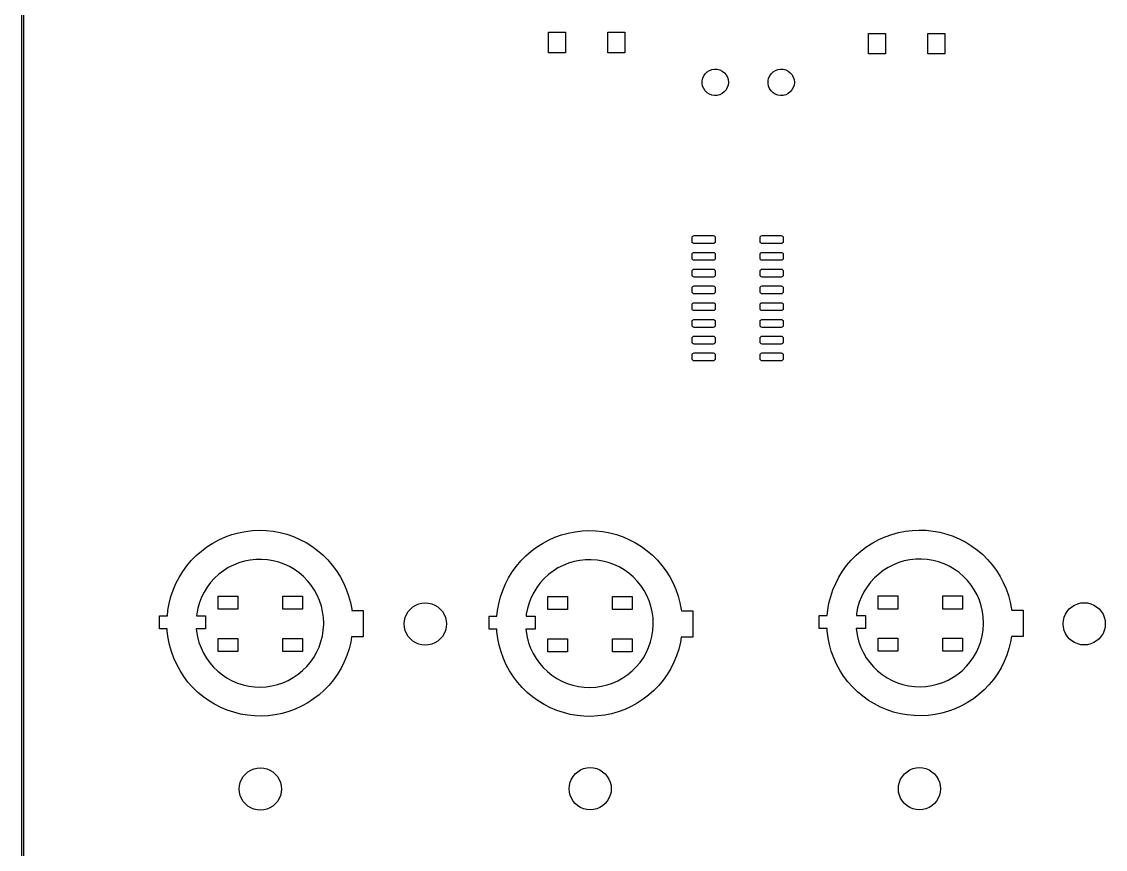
# Model space of a CAD drawing. Extents: x 119 to 479, y -311 to -51.
# Drawn here: x 118.9 to 201.1, y -179.2 to -116.4 of the extents above; entities that cross this region are included whole.
import ezdxf

# ---------------------------------------------------------------- set-up
doc = ezdxf.new("R2010")
doc.units = 0
doc.layers.add('BLACK', color=7, linetype='CONTINUOUS')

msp = doc.modelspace()

# ---------------------------------------------------------------- linework, layer by layer
at = {"layer": 'BLACK', "linetype": 'CONTINUOUS'}
for p, q in [((118.925, -311), (118.925, -51)), ((119.075, -51.075), (119.075, -310.925)), ((158.85, -118.79), (158.85, -117.24)), ((158.85, -117.24), (160.15, -117.24)), ((160.15, -117.24), (160.15, -118.79)), ((163.35, -118.79), (163.35, -117.24)), ((163.35, -117.24), (164.65, -117.24)), ((164.65, -117.24), (164.65, -118.79)), ((183.11, -118.87), (183.11, -117.32)), ((183.11, -117.32), (184.41, -117.32)), ((184.41, -117.32), (184.41, -118.87)), ((187.61, -118.87), (187.61, -117.32)), ((187.61, -117.32), (188.91, -117.32)), ((188.91, -117.32), (188.91, -118.87)), ((160.15, -118.79), (158.85, -118.79)), ((164.65, -118.79), (163.35, -118.79)), ((184.41, -118.87), (183.11, -118.87)), ((188.91, -118.87), (187.61, -118.87)), ((170.505, -120.925), (170.547, -120.728)), ((170.547, -120.728), (170.627, -120.542)), ((170.627, -120.542), (170.743, -120.377)), ((170.743, -120.377), (170.89, -120.238)), ((170.89, -120.238), (171.062, -120.131)), ((171.062, -120.131), (171.251, -120.061)), ((171.251, -120.061), (171.451, -120.031)), ((171.451, -120.031), (171.653, -120.042)), ((171.653, -120.042), (171.849, -120.093)), ((171.849, -120.093), (172.03, -120.182)), ((172.03, -120.182), (172.19, -120.306)), ((172.19, -120.306), (172.321, -120.459)), ((172.321, -120.459), (172.419, -120.636)), ((172.419, -120.636), (172.48, -120.829)), ((175.505, -120.925), (175.547, -120.728)), ((175.547, -120.728), (175.627, -120.542)), ((175.627, -120.542), (175.743, -120.377)), ((175.743, -120.377), (175.89, -120.238)), ((175.89, -120.238), (176.062, -120.131)), ((176.062, -120.131), (176.251, -120.061)), ((176.251, -120.061), (176.451, -120.031)), ((176.451, -120.031), (176.653, -120.042)), ((176.653, -120.042), (176.849, -120.093)), ((176.849, -120.093), (177.03, -120.182)), ((177.03, -120.182), (177.19, -120.306)), ((177.19, -120.306), (177.321, -120.459)), ((177.321, -120.459), (177.419, -120.636)), ((177.419, -120.636), (177.48, -120.829)), ((170.505, -121.128), (170.505, -120.925)), ((170.545, -121.326), (170.505, -121.128)), ((170.624, -121.512), (170.545, -121.326)), ((170.738, -121.678), (170.624, -121.512)), ((172.416, -121.43), (172.317, -121.606)), ((172.478, -121.238), (172.416, -121.43)), ((172.5, -121.037), (172.478, -121.238)), ((172.48, -120.829), (172.5, -121.03)), ((172.5, -121.03), (172.5, -121.037)), ((175.505, -121.128), (175.505, -120.925)), ((175.545, -121.326), (175.505, -121.128)), ((175.624, -121.512), (175.545, -121.326)), ((175.738, -121.678), (175.624, -121.512)), ((177.416, -121.43), (177.317, -121.606)), ((177.478, -121.238), (177.416, -121.43)), ((177.5, -121.037), (177.478, -121.238)), ((177.48, -120.829), (177.5, -121.03)), ((177.5, -121.03), (177.5, -121.037)), ((170.884, -121.818), (170.738, -121.678)), ((171.055, -121.926), (170.884, -121.818)), ((171.245, -121.997), (171.055, -121.926)), ((171.444, -122.028), (171.245, -121.997)), ((171.646, -122.019), (171.444, -122.028)), ((171.842, -121.97), (171.646, -122.019)), ((172.024, -121.882), (171.842, -121.97)), ((172.185, -121.759), (172.024, -121.882)), ((172.317, -121.606), (172.185, -121.759)), ((175.884, -121.818), (175.738, -121.678)), ((176.055, -121.926), (175.884, -121.818)), ((176.245, -121.997), (176.055, -121.926)), ((176.444, -122.028), (176.245, -121.997)), ((176.646, -122.019), (176.444, -122.028)), ((176.842, -121.97), (176.646, -122.019)), ((177.024, -121.882), (176.842, -121.97)), ((177.185, -121.759), (177.024, -121.882)), ((177.317, -121.606), (177.185, -121.759)), ((169.75, -132.805), (169.761, -132.748)), ((169.75, -133.105), (169.75, -132.805)), ((169.761, -132.748), (169.794, -132.699)), ((169.794, -132.699), (169.843, -132.666)), ((169.843, -132.666), (169.9, -132.655)), ((169.9, -132.655), (171.35, -132.655)), ((171.35, -132.655), (171.407, -132.666)), ((171.407, -132.666), (171.456, -132.699)), ((171.456, -132.699), (171.489, -132.748)), ((171.489, -132.748), (171.5, -132.805)), ((171.5, -132.805), (171.5, -133.105)), ((174.9, -132.805), (174.911, -132.748)), ((174.9, -133.105), (174.9, -132.805)), ((174.911, -132.748), (174.944, -132.699)), ((174.944, -132.699), (174.993, -132.666)), ((174.993, -132.666), (175.05, -132.655)), ((175.05, -132.655), (176.5, -132.655)), ((176.5, -132.655), (176.557, -132.666)), ((176.557, -132.666), (176.606, -132.699)), ((176.606, -132.699), (176.639, -132.748)), ((176.639, -132.748), (176.65, -132.805)), ((176.65, -132.805), (176.65, -133.105)), ((169.761, -133.162), (169.75, -133.105)), ((169.794, -133.211), (169.761, -133.162)), ((169.843, -133.244), (169.794, -133.211)), ((169.9, -133.255), (169.843, -133.244)), ((171.35, -133.255), (169.9, -133.255)), ((171.407, -133.244), (171.35, -133.255)), ((171.456, -133.211), (171.407, -133.244)), ((171.489, -133.162), (171.456, -133.211)), ((171.5, -133.105), (171.489, -133.162)), ((174.911, -133.162), (174.9, -133.105)), ((174.944, -133.211), (174.911, -133.162)), ((174.993, -133.244), (174.944, -133.211)), ((175.05, -133.255), (174.993, -133.244)), ((176.5, -133.255), (175.05, -133.255)), ((176.557, -133.244), (176.5, -133.255)), ((176.606, -133.211), (176.557, -133.244)), ((176.639, -133.162), (176.606, -133.211)), ((176.65, -133.105), (176.639, -133.162)), ((169.75, -134.075), (169.761, -134.018)), ((169.75, -134.375), (169.75, -134.075)), ((169.761, -134.432), (169.75, -134.375)), ((169.761, -134.018), (169.794, -133.969)), ((169.794, -134.481), (169.761, -134.432)), ((169.794, -133.969), (169.843, -133.936)), ((169.843, -134.514), (169.794, -134.481)), ((169.843, -133.936), (169.9, -133.925)), ((169.9, -134.525), (169.843, -134.514)), ((169.9, -133.925), (171.35, -133.925)), ((171.35, -134.525), (169.9, -134.525)), ((171.35, -133.925), (171.407, -133.936)), ((171.407, -134.514), (171.35, -134.525)), ((171.407, -133.936), (171.456, -133.969)), ((171.456, -134.481), (171.407, -134.514)), ((171.456, -133.969), (171.489, -134.018)), ((171.489, -134.432), (171.456, -134.481)), ((171.489, -134.018), (171.5, -134.075)), ((171.5, -134.375), (171.489, -134.432)), ((171.5, -134.075), (171.5, -134.375)), ((174.9, -134.075), (174.911, -134.018)), ((174.9, -134.375), (174.9, -134.075)), ((174.911, -134.432), (174.9, -134.375)), ((174.911, -134.018), (174.944, -133.969)), ((174.944, -134.481), (174.911, -134.432)), ((174.944, -133.969), (174.993, -133.936)), ((174.993, -134.514), (174.944, -134.481)), ((174.993, -133.936), (175.05, -133.925)), ((175.05, -134.525), (174.993, -134.514)), ((175.05, -133.925), (176.5, -133.925)), ((176.5, -134.525), (175.05, -134.525)), ((176.5, -133.925), (176.557, -133.936)), ((176.557, -134.514), (176.5, -134.525)), ((176.557, -133.936), (176.606, -133.969)), ((176.606, -134.481), (176.557, -134.514)), ((176.606, -133.969), (176.639, -134.018)), ((176.639, -134.432), (176.606, -134.481)), ((176.639, -134.018), (176.65, -134.075)), ((176.65, -134.375), (176.639, -134.432)), ((176.65, -134.075), (176.65, -134.375)), ((169.75, -135.345), (169.761, -135.288)), ((169.75, -135.645), (169.75, -135.345)), ((169.761, -135.288), (169.794, -135.239)), ((169.794, -135.239), (169.843, -135.206)), ((169.843, -135.206), (169.9, -135.195)), ((169.9, -135.195), (171.35, -135.195)), ((171.35, -135.195), (171.407, -135.206)), ((171.407, -135.206), (171.456, -135.239)), ((171.456, -135.239), (171.489, -135.288)), ((171.489, -135.288), (171.5, -135.345)), ((171.5, -135.345), (171.5, -135.645)), ((174.9, -135.345), (174.911, -135.288)), ((174.9, -135.645), (174.9, -135.345)), ((174.911, -135.288), (174.944, -135.239)), ((174.944, -135.239), (174.993, -135.206)), ((174.993, -135.206), (175.05, -135.195)), ((175.05, -135.195), (176.5, -135.195)), ((176.5, -135.195), (176.557, -135.206)), ((176.557, -135.206), (176.606, -135.239)), ((176.606, -135.239), (176.639, -135.288)), ((176.639, -135.288), (176.65, -135.345)), ((176.65, -135.345), (176.65, -135.645)), ((169.761, -135.702), (169.75, -135.645)), ((169.794, -135.751), (169.761, -135.702)), ((169.843, -135.784), (169.794, -135.751)), ((169.9, -135.795), (169.843, -135.784)), ((171.35, -135.795), (169.9, -135.795)), ((171.407, -135.784), (171.35, -135.795)), ((171.456, -135.751), (171.407, -135.784)), ((171.489, -135.702), (171.456, -135.751)), ((171.5, -135.645), (171.489, -135.702)), ((174.911, -135.702), (174.9, -135.645)), ((174.944, -135.751), (174.911, -135.702)), ((174.993, -135.784), (174.944, -135.751)), ((175.05, -135.795), (174.993, -135.784)), ((176.5, -135.795), (175.05, -135.795)), ((176.557, -135.784), (176.5, -135.795)), ((176.606, -135.751), (176.557, -135.784)), ((176.639, -135.702), (176.606, -135.751)), ((176.65, -135.645), (176.639, -135.702)), ((169.75, -136.615), (169.761, -136.558)), ((169.75, -136.915), (169.75, -136.615)), ((169.761, -136.972), (169.75, -136.915)), ((169.761, -136.558), (169.794, -136.509)), ((169.794, -137.021), (169.761, -136.972)), ((169.794, -136.509), (169.843, -136.476)), ((169.843, -137.054), (169.794, -137.021)), ((169.843, -136.476), (169.9, -136.465)), ((169.9, -137.065), (169.843, -137.054)), ((169.9, -136.465), (171.35, -136.465)), ((171.35, -137.065), (169.9, -137.065)), ((171.35, -136.465), (171.407, -136.476)), ((171.407, -137.054), (171.35, -137.065)), ((171.407, -136.476), (171.456, -136.509)), ((171.456, -137.021), (171.407, -137.054)), ((171.456, -136.509), (171.489, -136.558)), ((171.489, -136.972), (171.456, -137.021)), ((171.489, -136.558), (171.5, -136.615)), ((171.5, -136.915), (171.489, -136.972)), ((171.5, -136.615), (171.5, -136.915)), ((174.9, -136.615), (174.911, -136.558)), ((174.9, -136.915), (174.9, -136.615)), ((174.911, -136.972), (174.9, -136.915)), ((174.911, -136.558), (174.944, -136.509)), ((174.944, -137.021), (174.911, -136.972)), ((174.944, -136.509), (174.993, -136.476)), ((174.993, -137.054), (174.944, -137.021)), ((174.993, -136.476), (175.05, -136.465)), ((175.05, -137.065), (174.993, -137.054)), ((175.05, -136.465), (176.5, -136.465)), ((176.5, -137.065), (175.05, -137.065)), ((176.5, -136.465), (176.557, -136.476)), ((176.557, -137.054), (176.5, -137.065)), ((176.557, -136.476), (176.606, -136.509)), ((176.606, -137.021), (176.557, -137.054)), ((176.606, -136.509), (176.639, -136.558)), ((176.639, -136.972), (176.606, -137.021)), ((176.639, -136.558), (176.65, -136.615)), ((176.65, -136.915), (176.639, -136.972)), ((176.65, -136.615), (176.65, -136.915)), ((169.75, -137.885), (169.761, -137.828)), ((169.75, -138.185), (169.75, -137.885)), ((169.761, -137.828), (169.794, -137.779)), ((169.794, -137.779), (169.843, -137.746)), ((169.843, -137.746), (169.9, -137.735)), ((169.9, -137.735), (171.35, -137.735)), ((171.35, -137.735), (171.407, -137.746)), ((171.407, -137.746), (171.456, -137.779)), ((171.456, -137.779), (171.489, -137.828)), ((171.489, -137.828), (171.5, -137.885)), ((171.5, -137.885), (171.5, -138.185)), ((174.9, -137.885), (174.911, -137.828)), ((174.9, -138.185), (174.9, -137.885)), ((174.911, -137.828), (174.944, -137.779)), ((174.944, -137.779), (174.993, -137.746)), ((174.993, -137.746), (175.05, -137.735)), ((175.05, -137.735), (176.5, -137.735)), ((176.5, -137.735), (176.557, -137.746)), ((176.557, -137.746), (176.606, -137.779)), ((176.606, -137.779), (176.639, -137.828)), ((176.639, -137.828), (176.65, -137.885)), ((176.65, -137.885), (176.65, -138.185)), ((169.761, -138.242), (169.75, -138.185)), ((169.794, -138.291), (169.761, -138.242)), ((169.843, -138.324), (169.794, -138.291)), ((169.9, -138.335), (169.843, -138.324)), ((171.35, -138.335), (169.9, -138.335)), ((171.407, -138.324), (171.35, -138.335)), ((171.456, -138.291), (171.407, -138.324)), ((171.489, -138.242), (171.456, -138.291)), ((171.5, -138.185), (171.489, -138.242)), ((174.911, -138.242), (174.9, -138.185)), ((174.944, -138.291), (174.911, -138.242)), ((174.993, -138.324), (174.944, -138.291)), ((175.05, -138.335), (174.993, -138.324)), ((176.5, -138.335), (175.05, -138.335)), ((176.557, -138.324), (176.5, -138.335)), ((176.606, -138.291), (176.557, -138.324)), ((176.639, -138.242), (176.606, -138.291)), ((176.65, -138.185), (176.639, -138.242)), ((169.75, -139.155), (169.761, -139.098)), ((169.75, -139.455), (169.75, -139.155)), ((169.761, -139.512), (169.75, -139.455)), ((169.761, -139.098), (169.794, -139.049)), ((169.794, -139.561), (169.761, -139.512)), ((169.794, -139.049), (169.843, -139.016)), ((169.843, -139.594), (169.794, -139.561)), ((169.843, -139.016), (169.9, -139.005)), ((169.9, -139.605), (169.843, -139.594)), ((169.9, -139.005), (171.35, -139.005)), ((171.35, -139.605), (169.9, -139.605)), ((171.35, -139.005), (171.407, -139.016)), ((171.407, -139.594), (171.35, -139.605)), ((171.407, -139.016), (171.456, -139.049)), ((171.456, -139.561), (171.407, -139.594)), ((171.456, -139.049), (171.489, -139.098)), ((171.489, -139.512), (171.456, -139.561)), ((171.489, -139.098), (171.5, -139.155)), ((171.5, -139.455), (171.489, -139.512)), ((171.5, -139.155), (171.5, -139.455)), ((174.9, -139.155), (174.911, -139.098)), ((174.9, -139.455), (174.9, -139.155)), ((174.911, -139.512), (174.9, -139.455)), ((174.911, -139.098), (174.944, -139.049)), ((174.944, -139.561), (174.911, -139.512)), ((174.944, -139.049), (174.993, -139.016)), ((174.993, -139.594), (174.944, -139.561)), ((174.993, -139.016), (175.05, -139.005)), ((175.05, -139.605), (174.993, -139.594)), ((175.05, -139.005), (176.5, -139.005)), ((176.5, -139.605), (175.05, -139.605)), ((176.5, -139.005), (176.557, -139.016)), ((176.557, -139.594), (176.5, -139.605)), ((176.557, -139.016), (176.606, -139.049)), ((176.606, -139.561), (176.557, -139.594)), ((176.606, -139.049), (176.639, -139.098)), ((176.639, -139.512), (176.606, -139.561)), ((176.639, -139.098), (176.65, -139.155)), ((176.65, -139.455), (176.639, -139.512)), ((176.65, -139.155), (176.65, -139.455)), ((169.75, -140.425), (169.761, -140.368)), ((169.75, -140.725), (169.75, -140.425)), ((169.761, -140.368), (169.794, -140.319)), ((169.794, -140.319), (169.843, -140.286)), ((169.843, -140.286), (169.9, -140.275)), ((169.9, -140.275), (171.35, -140.275)), ((171.35, -140.275), (171.407, -140.286)), ((171.407, -140.286), (171.456, -140.319)), ((171.456, -140.319), (171.489, -140.368)), ((171.489, -140.368), (171.5, -140.425)), ((171.5, -140.425), (171.5, -140.725)), ((174.9, -140.425), (174.911, -140.368)), ((174.9, -140.725), (174.9, -140.425)), ((174.911, -140.368), (174.944, -140.319)), ((174.944, -140.319), (174.993, -140.286)), ((174.993, -140.286), (175.05, -140.275)), ((175.05, -140.275), (176.5, -140.275)), ((176.5, -140.275), (176.557, -140.286)), ((176.557, -140.286), (176.606, -140.319)), ((176.606, -140.319), (176.639, -140.368)), ((176.639, -140.368), (176.65, -140.425)), ((176.65, -140.425), (176.65, -140.725)), ((169.761, -140.782), (169.75, -140.725)), ((169.794, -140.831), (169.761, -140.782)), ((169.843, -140.864), (169.794, -140.831)), ((169.9, -140.875), (169.843, -140.864)), ((171.35, -140.875), (169.9, -140.875)), ((171.407, -140.864), (171.35, -140.875)), ((171.456, -140.831), (171.407, -140.864)), ((171.489, -140.782), (171.456, -140.831)), ((171.5, -140.725), (171.489, -140.782)), ((174.911, -140.782), (174.9, -140.725)), ((174.944, -140.831), (174.911, -140.782)), ((174.993, -140.864), (174.944, -140.831)), ((175.05, -140.875), (174.993, -140.864)), ((176.5, -140.875), (175.05, -140.875)), ((176.557, -140.864), (176.5, -140.875)), ((176.606, -140.831), (176.557, -140.864)), ((176.639, -140.782), (176.606, -140.831)), ((176.65, -140.725), (176.639, -140.782)), ((169.75, -141.695), (169.761, -141.638)), ((169.75, -141.995), (169.75, -141.695)), ((169.761, -142.052), (169.75, -141.995)), ((169.761, -141.638), (169.794, -141.589)), ((169.794, -142.101), (169.761, -142.052)), ((169.794, -141.589), (169.843, -141.556)), ((169.843, -142.134), (169.794, -142.101)), ((169.843, -141.556), (169.9, -141.545)), ((169.9, -141.545), (171.35, -141.545)), ((171.35, -141.545), (171.407, -141.556)), ((171.407, -141.556), (171.456, -141.589)), ((171.456, -142.101), (171.407, -142.134)), ((171.456, -141.589), (171.489, -141.638)), ((171.489, -142.052), (171.456, -142.101)), ((171.489, -141.638), (171.5, -141.695)), ((171.5, -141.995), (171.489, -142.052)), ((171.5, -141.695), (171.5, -141.995)), ((174.9, -141.695), (174.911, -141.638)), ((174.9, -141.995), (174.9, -141.695)), ((174.911, -142.052), (174.9, -141.995)), ((174.911, -141.638), (174.944, -141.589)), ((174.944, -142.101), (174.911, -142.052)), ((174.944, -141.589), (174.993, -141.556)), ((174.993, -142.134), (174.944, -142.101)), ((174.993, -141.556), (175.05, -141.545)), ((175.05, -141.545), (176.5, -141.545)), ((176.5, -141.545), (176.557, -141.556)), ((176.557, -141.556), (176.606, -141.589)), ((176.606, -142.101), (176.557, -142.134)), ((176.606, -141.589), (176.639, -141.638)), ((176.639, -142.052), (176.606, -142.101)), ((176.639, -141.638), (176.65, -141.695)), ((176.65, -141.995), (176.639, -142.052)), ((176.65, -141.695), (176.65, -141.995)), ((169.9, -142.145), (169.843, -142.134)), ((171.35, -142.145), (169.9, -142.145)), ((171.407, -142.134), (171.35, -142.145)), ((175.05, -142.145), (174.993, -142.134)), ((176.5, -142.145), (175.05, -142.145)), ((176.557, -142.134), (176.5, -142.145)), ((134.863, -155.316), (135.373, -155.176)), ((135.373, -155.176), (135.891, -155.075)), ((135.891, -155.075), (136.416, -155.013)), ((136.416, -155.013), (136.943, -154.99)), ((136.943, -154.99), (137.471, -155.007)), ((137.471, -155.007), (137.997, -155.064)), ((137.997, -155.064), (138.516, -155.16)), ((138.516, -155.16), (139.027, -155.294)), ((159.848, -155.341), (160.358, -155.201)), ((160.358, -155.201), (160.876, -155.1)), ((160.876, -155.1), (161.401, -155.038)), ((161.401, -155.038), (161.928, -155.015)), ((161.928, -155.015), (162.456, -155.032)), ((162.456, -155.032), (162.982, -155.089)), ((162.982, -155.089), (163.501, -155.185)), ((163.501, -155.185), (164.012, -155.319)), ((184.883, -155.296), (185.393, -155.156)), ((185.393, -155.156), (185.911, -155.055)), ((185.911, -155.055), (186.436, -154.993)), ((186.436, -154.993), (186.963, -154.97)), ((186.963, -154.97), (187.491, -154.987)), ((187.491, -154.987), (188.017, -155.044)), ((188.017, -155.044), (188.536, -155.14)), ((188.536, -155.14), (189.047, -155.274)), ((132.973, -156.242), (133.418, -155.958)), ((133.418, -155.958), (133.883, -155.708)), ((133.883, -155.708), (134.366, -155.494)), ((134.366, -155.494), (134.863, -155.316)), ((139.027, -155.294), (139.526, -155.467)), ((139.526, -155.467), (140.011, -155.676)), ((140.011, -155.676), (140.479, -155.921)), ((140.479, -155.921), (140.927, -156.201)), ((157.958, -156.267), (158.403, -155.983)), ((158.403, -155.983), (158.868, -155.733)), ((158.868, -155.733), (159.351, -155.519)), ((159.351, -155.519), (159.848, -155.341)), ((164.012, -155.319), (164.511, -155.492)), ((164.511, -155.492), (164.996, -155.701)), ((164.996, -155.701), (165.464, -155.946)), ((165.464, -155.946), (165.912, -156.226)), ((182.993, -156.222), (183.438, -155.938)), ((183.438, -155.938), (183.903, -155.688)), ((183.903, -155.688), (184.386, -155.474)), ((184.386, -155.474), (184.883, -155.296)), ((189.047, -155.274), (189.546, -155.447)), ((189.546, -155.447), (190.031, -155.656)), ((190.031, -155.656), (190.499, -155.901)), ((190.499, -155.901), (190.947, -156.181)), ((132.152, -156.907), (132.55, -156.559)), ((132.55, -156.559), (132.973, -156.242)), ((140.927, -156.201), (141.353, -156.513)), ((141.353, -156.513), (141.754, -156.856)), ((141.754, -156.856), (142.129, -157.229)), ((157.137, -156.932), (157.535, -156.584)), ((157.535, -156.584), (157.958, -156.267)), ((165.912, -156.226), (166.338, -156.538)), ((166.338, -156.538), (166.739, -156.881)), ((166.739, -156.881), (167.114, -157.254)), ((181.802, -157.263), (182.172, -156.887)), ((182.172, -156.887), (182.57, -156.539)), ((182.57, -156.539), (182.993, -156.222)), ((190.947, -156.181), (191.373, -156.493)), ((191.373, -156.493), (191.774, -156.836)), ((191.774, -156.836), (192.149, -157.209)), ((131.13, -158.114), (131.441, -157.686)), ((131.441, -157.686), (131.782, -157.283)), ((131.782, -157.283), (132.152, -156.907)), ((134.981, -157.623), (134.59, -157.822)), ((135.389, -157.46), (134.981, -157.623)), ((135.809, -157.334), (135.389, -157.46)), ((136.24, -157.247), (135.809, -157.334)), ((136.676, -157.2), (136.24, -157.247)), ((137.115, -157.192), (136.676, -157.2)), ((137.553, -157.224), (137.115, -157.192)), ((137.987, -157.296), (137.553, -157.224)), ((138.411, -157.407), (137.987, -157.296)), ((138.825, -157.555), (138.411, -157.407)), ((139.223, -157.741), (138.825, -157.555)), ((142.129, -157.229), (142.474, -157.628)), ((142.474, -157.628), (142.789, -158.053)), ((156.115, -158.139), (156.426, -157.711)), ((156.426, -157.711), (156.767, -157.308)), ((156.767, -157.308), (157.137, -156.932)), ((159.966, -157.647), (159.575, -157.847)), ((160.374, -157.484), (159.966, -157.647)), ((160.794, -157.359), (160.374, -157.484)), ((161.225, -157.272), (160.794, -157.359)), ((161.661, -157.225), (161.225, -157.272)), ((162.1, -157.217), (161.661, -157.225)), ((162.538, -157.249), (162.1, -157.217)), ((162.972, -157.321), (162.538, -157.249)), ((163.396, -157.432), (162.972, -157.321)), ((163.81, -157.58), (163.396, -157.432)), ((164.208, -157.766), (163.81, -157.58)), ((167.114, -157.254), (167.459, -157.653)), ((167.459, -157.653), (167.774, -158.078)), ((181.15, -158.094), (181.461, -157.666)), ((181.461, -157.666), (181.802, -157.263)), ((185.001, -157.603), (184.61, -157.802)), ((185.409, -157.44), (185.001, -157.603)), ((185.829, -157.314), (185.409, -157.44)), ((186.26, -157.227), (185.829, -157.314)), ((186.696, -157.18), (186.26, -157.227)), ((187.135, -157.172), (186.696, -157.18)), ((187.573, -157.204), (187.135, -157.172)), ((188.007, -157.276), (187.573, -157.204)), ((188.431, -157.387), (188.007, -157.276)), ((188.845, -157.535), (188.431, -157.387)), ((189.243, -157.721), (188.845, -157.535)), ((192.149, -157.209), (192.494, -157.608)), ((192.494, -157.608), (192.809, -158.033)), ((130.853, -158.563), (131.13, -158.114)), ((133.869, -158.323), (133.546, -158.62)), ((134.218, -158.056), (133.869, -158.323)), ((134.59, -157.822), (134.218, -158.056)), ((139.602, -157.962), (139.223, -157.741)), ((139.96, -158.216), (139.602, -157.962)), ((140.293, -158.502), (139.96, -158.216)), ((140.599, -158.817), (140.293, -158.502)), ((142.789, -158.053), (143.071, -158.5)), ((143.071, -158.5), (143.318, -158.966)), ((155.838, -158.588), (156.115, -158.139)), ((158.854, -158.347), (158.531, -158.645)), ((159.203, -158.081), (158.854, -158.347)), ((159.575, -157.847), (159.203, -158.081)), ((164.587, -157.987), (164.208, -157.766)), ((164.945, -158.241), (164.587, -157.987)), ((165.278, -158.527), (164.945, -158.241)), ((165.584, -158.842), (165.278, -158.527)), ((167.774, -158.078), (168.056, -158.524)), ((168.056, -158.524), (168.303, -158.991)), ((180.873, -158.543), (181.15, -158.094)), ((183.889, -158.303), (183.566, -158.6)), ((184.238, -158.036), (183.889, -158.303)), ((184.61, -157.802), (184.238, -158.036)), ((189.622, -157.942), (189.243, -157.721)), ((189.98, -158.196), (189.622, -157.942)), ((190.313, -158.482), (189.98, -158.196)), ((190.619, -158.797), (190.313, -158.482)), ((192.809, -158.033), (193.091, -158.48)), ((193.091, -158.48), (193.338, -158.946)), ((130.404, -159.519), (130.611, -159.033)), ((130.611, -159.033), (130.853, -158.563)), ((132.987, -159.296), (132.756, -159.669)), ((133.251, -158.945), (132.987, -159.296)), ((133.546, -158.62), (133.251, -158.945)), ((140.876, -159.158), (140.599, -158.817)), ((141.12, -159.523), (140.876, -159.158)), ((143.318, -158.966), (143.53, -159.45)), ((155.389, -159.544), (155.596, -159.058)), ((155.596, -159.058), (155.838, -158.588)), ((157.972, -159.321), (157.741, -159.694)), ((158.236, -158.97), (157.972, -159.321)), ((158.531, -158.645), (158.236, -158.97)), ((165.861, -159.183), (165.584, -158.842)), ((166.105, -159.548), (165.861, -159.183)), ((168.303, -158.991), (168.515, -159.475)), ((180.424, -159.499), (180.631, -159.013)), ((180.631, -159.013), (180.873, -158.543)), ((183.007, -159.276), (182.776, -159.649)), ((183.271, -158.925), (183.007, -159.276)), ((183.566, -158.6), (183.271, -158.925)), ((190.896, -159.138), (190.619, -158.797)), ((191.14, -159.503), (190.896, -159.138)), ((193.338, -158.946), (193.55, -159.43)), ((130.102, -160.53), (130.234, -160.019)), ((130.234, -160.019), (130.404, -159.519)), ((132.559, -160.062), (132.399, -160.47)), ((132.756, -159.669), (132.559, -160.062)), ((133.82, -160.98), (133.82, -159.98)), ((133.82, -159.98), (135.32, -159.98)), ((135.32, -159.98), (135.32, -160.98)), ((138.72, -160.98), (138.72, -159.98)), ((138.72, -159.98), (140.22, -159.98)), ((140.22, -159.98), (140.22, -160.98)), ((141.33, -159.908), (141.12, -159.523)), ((141.505, -160.311), (141.33, -159.908)), ((143.53, -159.45), (143.705, -159.948)), ((143.705, -159.948), (143.842, -160.458)), ((155.087, -160.555), (155.219, -160.044)), ((155.219, -160.044), (155.389, -159.544)), ((157.544, -160.086), (157.384, -160.495)), ((157.741, -159.694), (157.544, -160.086)), ((158.805, -161.005), (158.805, -160.005)), ((158.805, -160.005), (160.305, -160.005)), ((160.305, -160.005), (160.305, -161.005)), ((163.705, -161.005), (163.705, -160.005)), ((163.705, -160.005), (165.205, -160.005)), ((165.205, -160.005), (165.205, -161.005)), ((166.315, -159.933), (166.105, -159.548)), ((166.49, -160.336), (166.315, -159.933)), ((168.515, -159.475), (168.69, -159.973)), ((168.69, -159.973), (168.827, -160.483)), ((180.122, -160.51), (180.254, -159.999)), ((180.254, -159.999), (180.424, -159.499)), ((182.579, -160.042), (182.419, -160.45)), ((182.776, -159.649), (182.579, -160.042)), ((183.84, -160.96), (183.84, -159.96)), ((183.84, -159.96), (185.34, -159.96)), ((185.34, -159.96), (185.34, -160.96)), ((188.74, -160.96), (188.74, -159.96)), ((188.74, -159.96), (190.24, -159.96)), ((190.24, -159.96), (190.24, -160.96)), ((191.35, -159.888), (191.14, -159.503)), ((191.525, -160.291), (191.35, -159.888)), ((193.55, -159.43), (193.725, -159.928)), ((193.725, -159.928), (193.862, -160.438)), ((130.009, -161.05), (130.102, -160.53)), ((132.276, -160.892), (132.193, -161.323)), ((132.399, -160.47), (132.276, -160.892)), ((135.32, -160.98), (133.82, -160.98)), ((140.22, -160.98), (138.72, -160.98)), ((141.642, -160.729), (141.505, -160.311)), ((141.74, -161.156), (141.642, -160.729)), ((143.842, -160.458), (143.941, -160.977)), ((143.941, -160.977), (143.951, -161.07)), ((148.226, -161.15), (148.389, -160.959)), ((148.389, -160.959), (148.58, -160.796)), ((148.58, -160.796), (148.794, -160.664)), ((148.794, -160.664), (149.026, -160.568)), ((149.026, -160.568), (149.27, -160.51)), ((149.27, -160.51), (149.52, -160.49)), ((149.52, -160.49), (149.77, -160.51)), ((149.77, -160.51), (150.014, -160.568)), ((150.014, -160.568), (150.246, -160.664)), ((150.246, -160.664), (150.46, -160.796)), ((150.46, -160.796), (150.651, -160.959)), ((150.651, -160.959), (150.814, -161.15)), ((154.994, -161.075), (155.087, -160.555)), ((157.261, -160.917), (157.178, -161.348)), ((157.384, -160.495), (157.261, -160.917)), ((166.627, -160.753), (166.49, -160.336)), ((166.725, -161.181), (166.627, -160.753)), ((168.827, -160.483), (168.926, -161.002)), ((168.926, -161.002), (168.936, -161.095)), ((180.029, -161.03), (180.122, -160.51)), ((182.296, -160.872), (182.213, -161.303)), ((182.419, -160.45), (182.296, -160.872)), ((185.34, -160.96), (183.84, -160.96)), ((190.24, -160.96), (188.74, -160.96)), ((191.662, -160.709), (191.525, -160.291)), ((191.76, -161.136), (191.662, -160.709)), ((193.862, -160.438), (193.961, -160.957)), ((193.961, -160.957), (193.971, -161.05)), ((198.176, -161.14), (198.339, -160.949)), ((198.339, -160.949), (198.53, -160.786)), ((198.53, -160.786), (198.744, -160.654)), ((198.744, -160.654), (198.976, -160.558)), ((198.976, -160.558), (199.22, -160.5)), ((199.22, -160.5), (199.47, -160.48)), ((199.47, -160.48), (199.72, -160.5)), ((199.72, -160.5), (199.964, -160.558)), ((199.964, -160.558), (200.196, -160.654)), ((200.196, -160.654), (200.41, -160.786)), ((200.41, -160.786), (200.601, -160.949)), ((200.601, -160.949), (200.764, -161.14)), ((129.37, -162.454), (129.37, -161.465)), ((129.37, -161.465), (129.967, -161.465)), ((129.967, -161.465), (130.009, -161.05)), ((132.193, -161.323), (132.178, -161.465)), ((132.178, -161.465), (132.87, -161.465)), ((132.87, -161.465), (132.87, -162.454)), ((141.8, -161.591), (141.74, -161.156)), ((141.82, -162.03), (141.8, -161.591)), ((143.951, -161.07), (144.82, -161.07)), ((144.82, -161.07), (144.82, -163.07)), ((147.94, -161.84), (147.998, -161.596)), ((147.998, -161.596), (148.094, -161.364)), ((148.094, -161.364), (148.226, -161.15)), ((150.814, -161.15), (150.946, -161.364)), ((150.946, -161.364), (151.042, -161.596)), ((151.042, -161.596), (151.1, -161.84)), ((154.355, -162.479), (154.355, -161.49)), ((154.355, -161.49), (154.952, -161.49)), ((154.952, -161.49), (154.994, -161.075)), ((157.178, -161.348), (157.163, -161.49)), ((157.163, -161.49), (157.855, -161.49)), ((157.855, -161.49), (157.855, -162.479)), ((160.305, -161.005), (158.805, -161.005)), ((165.205, -161.005), (163.705, -161.005)), ((166.785, -161.616), (166.725, -161.181)), ((166.805, -162.055), (166.785, -161.616)), ((168.936, -161.095), (169.805, -161.095)), ((169.805, -161.095), (169.805, -163.095)), ((179.39, -162.434), (179.39, -161.445)), ((179.39, -161.445), (179.987, -161.445)), ((179.987, -161.445), (180.029, -161.03)), ((182.213, -161.303), (182.198, -161.445)), ((182.198, -161.445), (182.89, -161.445)), ((182.89, -161.445), (182.89, -162.434)), ((191.82, -161.571), (191.76, -161.136)), ((191.84, -162.01), (191.82, -161.571)), ((193.971, -161.05), (194.84, -161.05)), ((194.84, -161.05), (194.84, -163.05)), ((197.89, -161.83), (197.948, -161.586)), ((197.948, -161.586), (198.044, -161.354)), ((198.044, -161.354), (198.176, -161.14)), ((200.764, -161.14), (200.896, -161.354)), ((200.896, -161.354), (200.992, -161.586)), ((200.992, -161.586), (201.05, -161.83)), ((129.958, -162.454), (129.37, -162.454)), ((129.966, -162.631), (129.958, -162.454)), ((130.031, -163.156), (129.966, -162.631)), ((132.87, -162.454), (132.164, -162.454)), ((132.164, -162.454), (132.179, -162.637)), ((132.179, -162.637), (132.254, -163.069)), ((141.721, -163.003), (141.79, -162.569)), ((141.79, -162.569), (141.819, -162.131)), ((141.819, -162.131), (141.82, -162.03)), ((147.92, -162.09), (147.94, -161.84)), ((147.94, -162.34), (147.92, -162.09)), ((147.998, -162.584), (147.94, -162.34)), ((148.094, -162.816), (147.998, -162.584)), ((151.042, -162.584), (150.946, -162.816)), ((151.1, -162.34), (151.042, -162.584)), ((151.1, -161.84), (151.12, -162.09)), ((151.12, -162.09), (151.1, -162.34)), ((154.943, -162.479), (154.355, -162.479)), ((154.951, -162.656), (154.943, -162.479)), ((157.855, -162.479), (157.149, -162.479)), ((157.149, -162.479), (157.164, -162.661)), ((166.706, -163.028), (166.775, -162.594)), ((166.775, -162.594), (166.804, -162.156)), ((166.804, -162.156), (166.805, -162.055)), ((179.978, -162.434), (179.39, -162.434)), ((179.986, -162.611), (179.978, -162.434)), ((180.051, -163.136), (179.986, -162.611)), ((182.89, -162.434), (182.184, -162.434)), ((182.184, -162.434), (182.199, -162.617)), ((182.199, -162.617), (182.274, -163.049)), ((191.741, -162.983), (191.81, -162.549)), ((191.81, -162.549), (191.839, -162.111)), ((191.839, -162.111), (191.84, -162.01)), ((197.87, -162.08), (197.89, -161.83)), ((197.89, -162.33), (197.87, -162.08)), ((197.948, -162.574), (197.89, -162.33)), ((198.044, -162.806), (197.948, -162.574)), ((200.992, -162.574), (200.896, -162.806)), ((201.05, -162.33), (200.992, -162.574)), ((201.05, -161.83), (201.07, -162.08)), ((201.07, -162.08), (201.05, -162.33)), ((130.135, -163.673), (130.031, -163.156)), ((132.254, -163.069), (132.367, -163.493)), ((133.82, -164.18), (133.82, -163.18)), ((133.82, -163.18), (135.32, -163.18)), ((135.32, -163.18), (135.32, -164.18)), ((138.72, -164.18), (138.72, -163.18)), ((138.72, -163.18), (140.22, -163.18)), ((140.22, -163.18), (140.22, -164.18)), ((141.468, -163.843), (141.613, -163.429)), ((141.613, -163.429), (141.721, -163.003)), ((143.874, -163.458), (143.747, -163.97)), ((143.939, -163.07), (143.874, -163.458)), ((144.82, -163.07), (143.939, -163.07)), ((148.226, -163.03), (148.094, -162.816)), ((148.389, -163.221), (148.226, -163.03)), ((148.58, -163.384), (148.389, -163.221)), ((148.794, -163.516), (148.58, -163.384)), ((150.46, -163.384), (150.246, -163.516)), ((150.651, -163.221), (150.46, -163.384)), ((150.814, -163.03), (150.651, -163.221)), ((150.946, -162.816), (150.814, -163.03)), ((155.016, -163.18), (154.951, -162.656)), ((155.12, -163.698), (155.016, -163.18)), ((157.164, -162.661), (157.239, -163.094)), ((157.239, -163.094), (157.352, -163.518)), ((158.805, -164.205), (158.805, -163.205)), ((158.805, -163.205), (160.305, -163.205)), ((160.305, -163.205), (160.305, -164.205)), ((163.705, -164.205), (163.705, -163.205)), ((163.705, -163.205), (165.205, -163.205)), ((165.205, -163.205), (165.205, -164.205)), ((166.453, -163.868), (166.598, -163.454)), ((166.598, -163.454), (166.706, -163.028)), ((168.924, -163.095), (168.859, -163.482)), ((169.805, -163.095), (168.924, -163.095)), ((180.155, -163.653), (180.051, -163.136)), ((182.274, -163.049), (182.387, -163.473)), ((183.84, -164.16), (183.84, -163.16)), ((183.84, -163.16), (185.34, -163.16)), ((185.34, -163.16), (185.34, -164.16)), ((188.74, -164.16), (188.74, -163.16)), ((188.74, -163.16), (190.24, -163.16)), ((190.24, -163.16), (190.24, -164.16)), ((191.488, -163.823), (191.633, -163.409)), ((191.633, -163.409), (191.741, -162.983)), ((193.894, -163.438), (193.767, -163.95)), ((193.959, -163.05), (193.894, -163.438)), ((194.84, -163.05), (193.959, -163.05)), ((198.176, -163.02), (198.044, -162.806)), ((198.339, -163.211), (198.176, -163.02)), ((198.53, -163.374), (198.339, -163.211)), ((198.744, -163.506), (198.53, -163.374)), ((200.41, -163.374), (200.196, -163.506)), ((200.601, -163.211), (200.41, -163.374)), ((200.764, -163.02), (200.601, -163.211)), ((200.896, -162.806), (200.764, -163.02)), ((130.278, -164.182), (130.135, -163.673)), ((130.458, -164.679), (130.278, -164.182)), ((132.367, -163.493), (132.519, -163.905)), ((132.519, -163.905), (132.707, -164.302)), ((135.32, -164.18), (133.82, -164.18)), ((140.22, -164.18), (138.72, -164.18)), ((141.067, -164.623), (141.285, -164.242)), ((141.285, -164.242), (141.468, -163.843)), ((143.747, -163.97), (143.583, -164.472)), ((149.026, -163.612), (148.794, -163.516)), ((149.27, -163.67), (149.026, -163.612)), ((149.52, -163.69), (149.27, -163.67)), ((149.77, -163.67), (149.52, -163.69)), ((150.014, -163.612), (149.77, -163.67)), ((150.246, -163.516), (150.014, -163.612)), ((155.263, -164.207), (155.12, -163.698)), ((155.443, -164.703), (155.263, -164.207)), ((157.352, -163.518), (157.504, -163.93)), ((157.504, -163.93), (157.692, -164.327)), ((160.305, -164.205), (158.805, -164.205)), ((165.205, -164.205), (163.705, -164.205)), ((166.052, -164.648), (166.27, -164.267)), ((166.27, -164.267), (166.453, -163.868)), ((168.732, -163.995), (168.568, -164.497)), ((168.859, -163.482), (168.732, -163.995)), ((180.298, -164.162), (180.155, -163.653)), ((180.478, -164.659), (180.298, -164.162)), ((182.387, -163.473), (182.539, -163.885)), ((182.539, -163.885), (182.727, -164.282)), ((182.727, -164.282), (182.951, -164.66)), ((185.34, -164.16), (183.84, -164.16)), ((190.24, -164.16), (188.74, -164.16)), ((191.087, -164.603), (191.305, -164.222)), ((191.305, -164.222), (191.488, -163.823)), ((193.767, -163.95), (193.603, -164.452)), ((198.976, -163.602), (198.744, -163.506)), ((199.22, -163.66), (198.976, -163.602)), ((199.47, -163.68), (199.22, -163.66)), ((199.72, -163.66), (199.47, -163.68)), ((199.964, -163.602), (199.72, -163.66)), ((200.196, -163.506), (199.964, -163.602)), ((130.675, -165.16), (130.458, -164.679)), ((132.707, -164.302), (132.931, -164.68)), ((132.931, -164.68), (133.187, -165.036)), ((133.187, -165.036), (133.476, -165.368)), ((140.531, -165.318), (140.815, -164.983)), ((140.815, -164.983), (141.067, -164.623)), ((143.381, -164.96), (143.143, -165.432)), ((143.583, -164.472), (143.381, -164.96)), ((155.66, -165.185), (155.443, -164.703)), ((157.692, -164.327), (157.916, -164.705)), ((157.916, -164.705), (158.172, -165.061)), ((158.172, -165.061), (158.461, -165.392)), ((165.516, -165.343), (165.8, -165.008)), ((165.8, -165.008), (166.052, -164.648)), ((168.366, -164.985), (168.128, -165.457)), ((168.568, -164.497), (168.366, -164.985)), ((180.695, -165.14), (180.478, -164.659)), ((182.951, -164.66), (183.207, -165.016)), ((183.207, -165.016), (183.496, -165.348)), ((190.551, -165.298), (190.835, -164.963)), ((190.835, -164.963), (191.087, -164.603)), ((193.401, -164.94), (193.163, -165.412)), ((193.603, -164.452), (193.401, -164.94)), ((130.927, -165.624), (130.675, -165.16)), ((131.214, -166.068), (130.927, -165.624)), ((133.476, -165.368), (133.792, -165.671)), ((133.792, -165.671), (134.136, -165.945)), ((139.516, -166.152), (139.879, -165.905)), ((139.879, -165.905), (140.219, -165.627)), ((140.219, -165.627), (140.531, -165.318)), ((142.871, -165.885), (142.565, -166.315)), ((143.143, -165.432), (142.871, -165.885)), ((155.912, -165.649), (155.66, -165.185)), ((156.199, -166.093), (155.912, -165.649)), ((158.461, -165.392), (158.777, -165.696)), ((158.777, -165.696), (159.121, -165.97)), ((164.501, -166.177), (164.864, -165.93)), ((164.864, -165.93), (165.204, -165.651)), ((165.204, -165.651), (165.516, -165.343)), ((167.856, -165.91), (167.55, -166.34)), ((168.128, -165.457), (167.856, -165.91)), ((180.947, -165.604), (180.695, -165.14)), ((181.234, -166.048), (180.947, -165.604)), ((183.496, -165.348), (183.812, -165.651)), ((183.812, -165.651), (184.156, -165.925)), ((184.156, -165.925), (184.522, -166.167)), ((189.536, -166.132), (189.899, -165.885)), ((189.899, -165.885), (190.239, -165.607)), ((190.239, -165.607), (190.551, -165.298)), ((192.891, -165.865), (192.585, -166.295)), ((193.163, -165.412), (192.891, -165.865)), ((131.533, -166.489), (131.214, -166.068)), ((131.882, -166.885), (131.533, -166.489)), ((134.136, -165.945), (134.502, -166.187)), ((134.502, -166.187), (134.889, -166.395)), ((134.889, -166.395), (135.293, -166.566)), ((135.293, -166.566), (135.711, -166.7)), ((135.711, -166.7), (136.14, -166.796)), ((137.887, -166.784), (138.314, -166.682)), ((138.314, -166.682), (138.73, -166.542)), ((138.73, -166.542), (139.132, -166.365)), ((139.132, -166.365), (139.516, -166.152)), ((142.228, -166.722), (141.862, -167.102)), ((142.565, -166.315), (142.228, -166.722)), ((156.518, -166.514), (156.199, -166.093)), ((156.867, -166.91), (156.518, -166.514)), ((159.121, -165.97), (159.487, -166.212)), ((159.487, -166.212), (159.874, -166.419)), ((159.874, -166.419), (160.278, -166.591)), ((160.278, -166.591), (160.696, -166.725)), ((160.696, -166.725), (161.125, -166.821)), ((162.872, -166.809), (163.299, -166.707)), ((163.299, -166.707), (163.715, -166.567)), ((163.715, -166.567), (164.117, -166.39)), ((164.117, -166.39), (164.501, -166.177)), ((167.213, -166.747), (166.847, -167.127)), ((167.55, -166.34), (167.213, -166.747)), ((181.553, -166.469), (181.234, -166.048)), ((181.902, -166.865), (181.553, -166.469)), ((184.522, -166.167), (184.909, -166.375)), ((184.909, -166.375), (185.313, -166.546)), ((185.313, -166.546), (185.731, -166.68)), ((185.731, -166.68), (186.16, -166.776)), ((187.907, -166.764), (188.334, -166.662)), ((188.334, -166.662), (188.75, -166.522)), ((188.75, -166.522), (189.152, -166.345)), ((189.152, -166.345), (189.536, -166.132)), ((192.248, -166.702), (191.882, -167.082)), ((192.585, -166.295), (192.248, -166.702)), ((132.261, -167.253), (131.882, -166.885)), ((132.666, -167.592), (132.261, -167.253)), ((136.14, -166.796), (136.575, -166.853)), ((136.575, -166.853), (137.014, -166.87)), ((137.014, -166.87), (137.453, -166.847)), ((137.453, -166.847), (137.887, -166.784)), ((141.468, -167.454), (141.048, -167.775)), ((141.862, -167.102), (141.468, -167.454)), ((157.246, -167.278), (156.867, -166.91)), ((157.651, -167.617), (157.246, -167.278)), ((161.125, -166.821), (161.56, -166.878)), ((161.56, -166.878), (161.999, -166.894)), ((161.999, -166.894), (162.438, -166.871)), ((162.438, -166.871), (162.872, -166.809)), ((166.453, -167.479), (166.033, -167.8)), ((166.847, -167.127), (166.453, -167.479)), ((182.281, -167.233), (181.902, -166.865)), ((182.686, -167.572), (182.281, -167.233)), ((183.115, -167.88), (182.686, -167.572)), ((186.16, -166.776), (186.595, -166.833)), ((186.595, -166.833), (187.034, -166.85)), ((187.034, -166.85), (187.473, -166.827)), ((187.473, -166.827), (187.907, -166.764)), ((191.488, -167.434), (191.068, -167.755)), ((191.882, -167.082), (191.488, -167.434)), ((133.095, -167.9), (132.666, -167.592)), ((133.546, -168.175), (133.095, -167.9)), ((134.016, -168.415), (133.546, -168.175)), ((140.143, -168.319), (139.663, -168.539)), ((140.606, -168.064), (140.143, -168.319)), ((141.048, -167.775), (140.606, -168.064)), ((158.08, -167.925), (157.651, -167.617)), ((158.531, -168.2), (158.08, -167.925)), ((159.001, -168.44), (158.531, -168.2)), ((165.128, -168.344), (164.648, -168.563)), ((165.591, -168.089), (165.128, -168.344)), ((166.033, -167.8), (165.591, -168.089)), ((183.566, -168.155), (183.115, -167.88)), ((184.036, -168.395), (183.566, -168.155)), ((184.523, -168.6), (184.036, -168.395)), ((190.163, -168.299), (189.683, -168.519)), ((190.626, -168.044), (190.163, -168.299)), ((191.068, -167.755), (190.626, -168.044)), ((134.503, -168.62), (134.016, -168.415)), ((135.004, -168.787), (134.503, -168.62)), ((135.517, -168.916), (135.004, -168.787)), ((136.037, -169.006), (135.517, -168.916)), ((136.563, -169.057), (136.037, -169.006)), ((137.091, -169.069), (136.563, -169.057)), ((137.618, -169.041), (137.091, -169.069)), ((138.142, -168.973), (137.618, -169.041)), ((138.66, -168.866), (138.142, -168.973)), ((139.167, -168.721), (138.66, -168.866)), ((139.663, -168.539), (139.167, -168.721)), ((159.488, -168.644), (159.001, -168.44)), ((159.989, -168.812), (159.488, -168.644)), ((160.502, -168.941), (159.989, -168.812)), ((161.022, -169.031), (160.502, -168.941)), ((161.548, -169.082), (161.022, -169.031)), ((162.076, -169.094), (161.548, -169.082)), ((162.603, -169.066), (162.076, -169.094)), ((163.127, -168.998), (162.603, -169.066)), ((163.645, -168.891), (163.127, -168.998)), ((164.152, -168.746), (163.645, -168.891)), ((164.648, -168.563), (164.152, -168.746)), ((185.024, -168.767), (184.523, -168.6)), ((185.537, -168.896), (185.024, -168.767)), ((186.057, -168.986), (185.537, -168.896)), ((186.583, -169.037), (186.057, -168.986)), ((187.111, -169.049), (186.583, -169.037)), ((187.638, -169.021), (187.111, -169.049)), ((188.162, -168.953), (187.638, -169.021)), ((188.68, -168.846), (188.162, -168.953)), ((189.187, -168.701), (188.68, -168.846)), ((189.683, -168.519), (189.187, -168.701)), ((135.889, -173.469), (136.08, -173.306)), ((136.08, -173.306), (136.294, -173.174)), ((136.294, -173.174), (136.526, -173.078)), ((136.526, -173.078), (136.77, -173.02)), ((136.77, -173.02), (137.02, -173)), ((137.02, -173), (137.27, -173.02)), ((137.27, -173.02), (137.514, -173.078)), ((137.514, -173.078), (137.746, -173.174)), ((137.746, -173.174), (137.96, -173.306)), ((137.96, -173.306), (138.151, -173.469)), ((160.889, -173.449), (161.08, -173.286)), ((161.08, -173.286), (161.294, -173.154)), ((161.294, -173.154), (161.526, -173.058)), ((161.526, -173.058), (161.77, -173)), ((161.77, -173), (162.02, -172.98)), ((162.02, -172.98), (162.27, -173)), ((162.27, -173), (162.514, -173.058)), ((162.514, -173.058), (162.746, -173.154)), ((162.746, -173.154), (162.96, -173.286)), ((162.96, -173.286), (163.151, -173.449)), ((185.849, -173.449), (186.04, -173.286)), ((186.04, -173.286), (186.254, -173.154)), ((186.254, -173.154), (186.486, -173.058)), ((186.486, -173.058), (186.73, -173)), ((186.73, -173), (186.98, -172.98)), ((186.98, -172.98), (187.23, -173)), ((187.23, -173), (187.474, -173.058)), ((187.474, -173.058), (187.706, -173.154)), ((187.706, -173.154), (187.92, -173.286)), ((187.92, -173.286), (188.111, -173.449)), ((135.44, -174.35), (135.498, -174.106)), ((135.498, -174.106), (135.594, -173.874)), ((135.594, -173.874), (135.726, -173.66)), ((135.726, -173.66), (135.889, -173.469)), ((138.151, -173.469), (138.314, -173.66)), ((138.314, -173.66), (138.446, -173.874)), ((138.446, -173.874), (138.542, -174.106)), ((138.542, -174.106), (138.6, -174.35)), ((160.44, -174.33), (160.498, -174.086)), ((160.498, -174.086), (160.594, -173.854)), ((160.594, -173.854), (160.726, -173.64)), ((160.726, -173.64), (160.889, -173.449)), ((163.151, -173.449), (163.314, -173.64)), ((163.314, -173.64), (163.446, -173.854)), ((163.446, -173.854), (163.542, -174.086)), ((163.542, -174.086), (163.6, -174.33)), ((185.4, -174.33), (185.458, -174.086)), ((185.458, -174.086), (185.554, -173.854)), ((185.554, -173.854), (185.686, -173.64)), ((185.686, -173.64), (185.849, -173.449)), ((188.111, -173.449), (188.274, -173.64)), ((188.274, -173.64), (188.406, -173.854)), ((188.406, -173.854), (188.502, -174.086)), ((188.502, -174.086), (188.56, -174.33)), ((135.42, -174.6), (135.44, -174.35)), ((135.44, -174.85), (135.42, -174.6)), ((135.498, -175.094), (135.44, -174.85)), ((138.6, -174.85), (138.542, -175.094)), ((138.6, -174.35), (138.62, -174.6)), ((138.62, -174.6), (138.6, -174.85)), ((160.42, -174.58), (160.44, -174.33)), ((160.44, -174.83), (160.42, -174.58)), ((160.498, -175.074), (160.44, -174.83)), ((163.6, -174.83), (163.542, -175.074)), ((163.6, -174.33), (163.62, -174.58)), ((163.62, -174.58), (163.6, -174.83)), ((185.38, -174.58), (185.4, -174.33)), ((185.4, -174.83), (185.38, -174.58)), ((185.458, -175.074), (185.4, -174.83)), ((188.56, -174.83), (188.502, -175.074)), ((188.56, -174.33), (188.58, -174.58)), ((188.58, -174.58), (188.56, -174.83)), ((135.594, -175.326), (135.498, -175.094)), ((135.726, -175.54), (135.594, -175.326)), ((135.889, -175.731), (135.726, -175.54)), ((136.08, -175.894), (135.889, -175.731)), ((138.151, -175.731), (137.96, -175.894)), ((138.314, -175.54), (138.151, -175.731)), ((138.446, -175.326), (138.314, -175.54)), ((138.542, -175.094), (138.446, -175.326)), ((160.594, -175.306), (160.498, -175.074)), ((160.726, -175.52), (160.594, -175.306)), ((160.889, -175.711), (160.726, -175.52)), ((161.08, -175.874), (160.889, -175.711)), ((163.151, -175.711), (162.96, -175.874)), ((163.314, -175.52), (163.151, -175.711)), ((163.446, -175.306), (163.314, -175.52)), ((163.542, -175.074), (163.446, -175.306)), ((185.554, -175.306), (185.458, -175.074)), ((185.686, -175.52), (185.554, -175.306)), ((185.849, -175.711), (185.686, -175.52)), ((186.04, -175.874), (185.849, -175.711)), ((188.111, -175.711), (187.92, -175.874)), ((188.274, -175.52), (188.111, -175.711)), ((188.406, -175.306), (188.274, -175.52)), ((188.502, -175.074), (188.406, -175.306)), ((136.294, -176.026), (136.08, -175.894)), ((136.526, -176.122), (136.294, -176.026)), ((136.77, -176.18), (136.526, -176.122)), ((137.02, -176.2), (136.77, -176.18)), ((137.27, -176.18), (137.02, -176.2)), ((137.514, -176.122), (137.27, -176.18)), ((137.746, -176.026), (137.514, -176.122)), ((137.96, -175.894), (137.746, -176.026)), ((161.294, -176.006), (161.08, -175.874)), ((161.526, -176.102), (161.294, -176.006)), ((161.77, -176.16), (161.526, -176.102)), ((162.02, -176.18), (161.77, -176.16)), ((162.27, -176.16), (162.02, -176.18)), ((162.514, -176.102), (162.27, -176.16)), ((162.746, -176.006), (162.514, -176.102)), ((162.96, -175.874), (162.746, -176.006)), ((186.254, -176.006), (186.04, -175.874)), ((186.486, -176.102), (186.254, -176.006)), ((186.73, -176.16), (186.486, -176.102)), ((186.98, -176.18), (186.73, -176.16)), ((187.23, -176.16), (186.98, -176.18)), ((187.474, -176.102), (187.23, -176.16)), ((187.706, -176.006), (187.474, -176.102)), ((187.92, -175.874), (187.706, -176.006))]:
    msp.add_line(p, q, dxfattribs=at)

doc.saveas('drawing.dxf')
